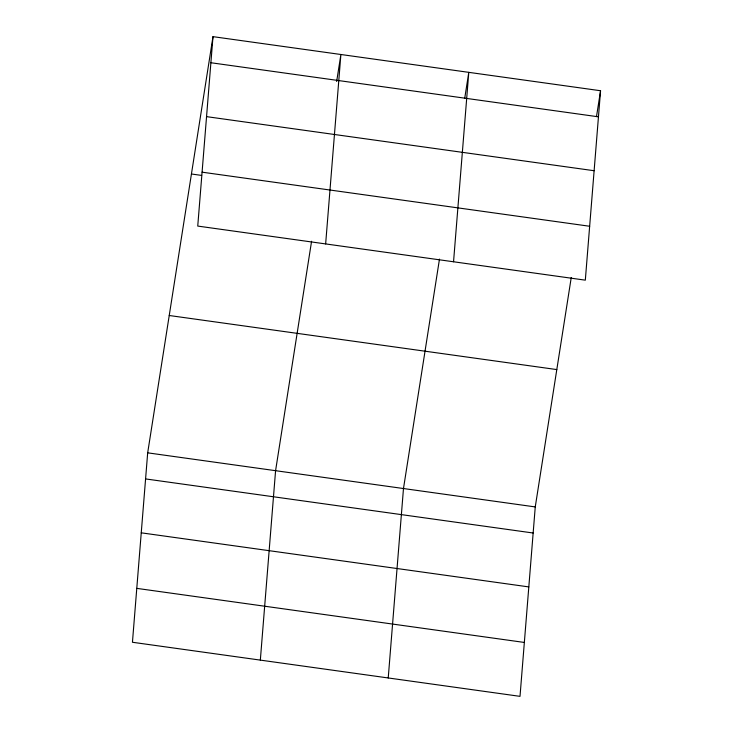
<?xml version="1.0" encoding="UTF-8"?>
<svg xmlns="http://www.w3.org/2000/svg" width="733" height="733" viewBox="0 0 733 733"><rect width="100%" height="100%" fill="white"/><g stroke="black" fill="none" stroke-linecap="round" stroke-linejoin="round"><path stroke-width="1.1" d="M212.991 36.65L197.745 226.076L585.319 280.162L600.556 90.736L212.991 36.65L147.681 452.838L132.444 642.264L520.009 696.35L535.255 506.924L571.254 277.486M260.334 660.112L275.581 470.687L311.58 241.258M325.644 243.924L340.891 54.499L336.649 81.519M388.233 677.961L403.48 488.535L439.479 259.097M453.544 261.773L468.79 72.347L464.722 98.24M596.497 116.62L600.556 90.736M210.893 62.736L598.458 116.822M206.55 116.639L594.124 170.725M202.088 172.173L589.653 226.259M191.441 173.996L201.621 175.416M169.231 315.502L556.805 369.579M147.681 452.838L535.255 506.924M145.583 478.924L533.157 533.01M141.249 532.827L528.814 586.913M136.778 588.37L524.352 642.447"/></g></svg>
